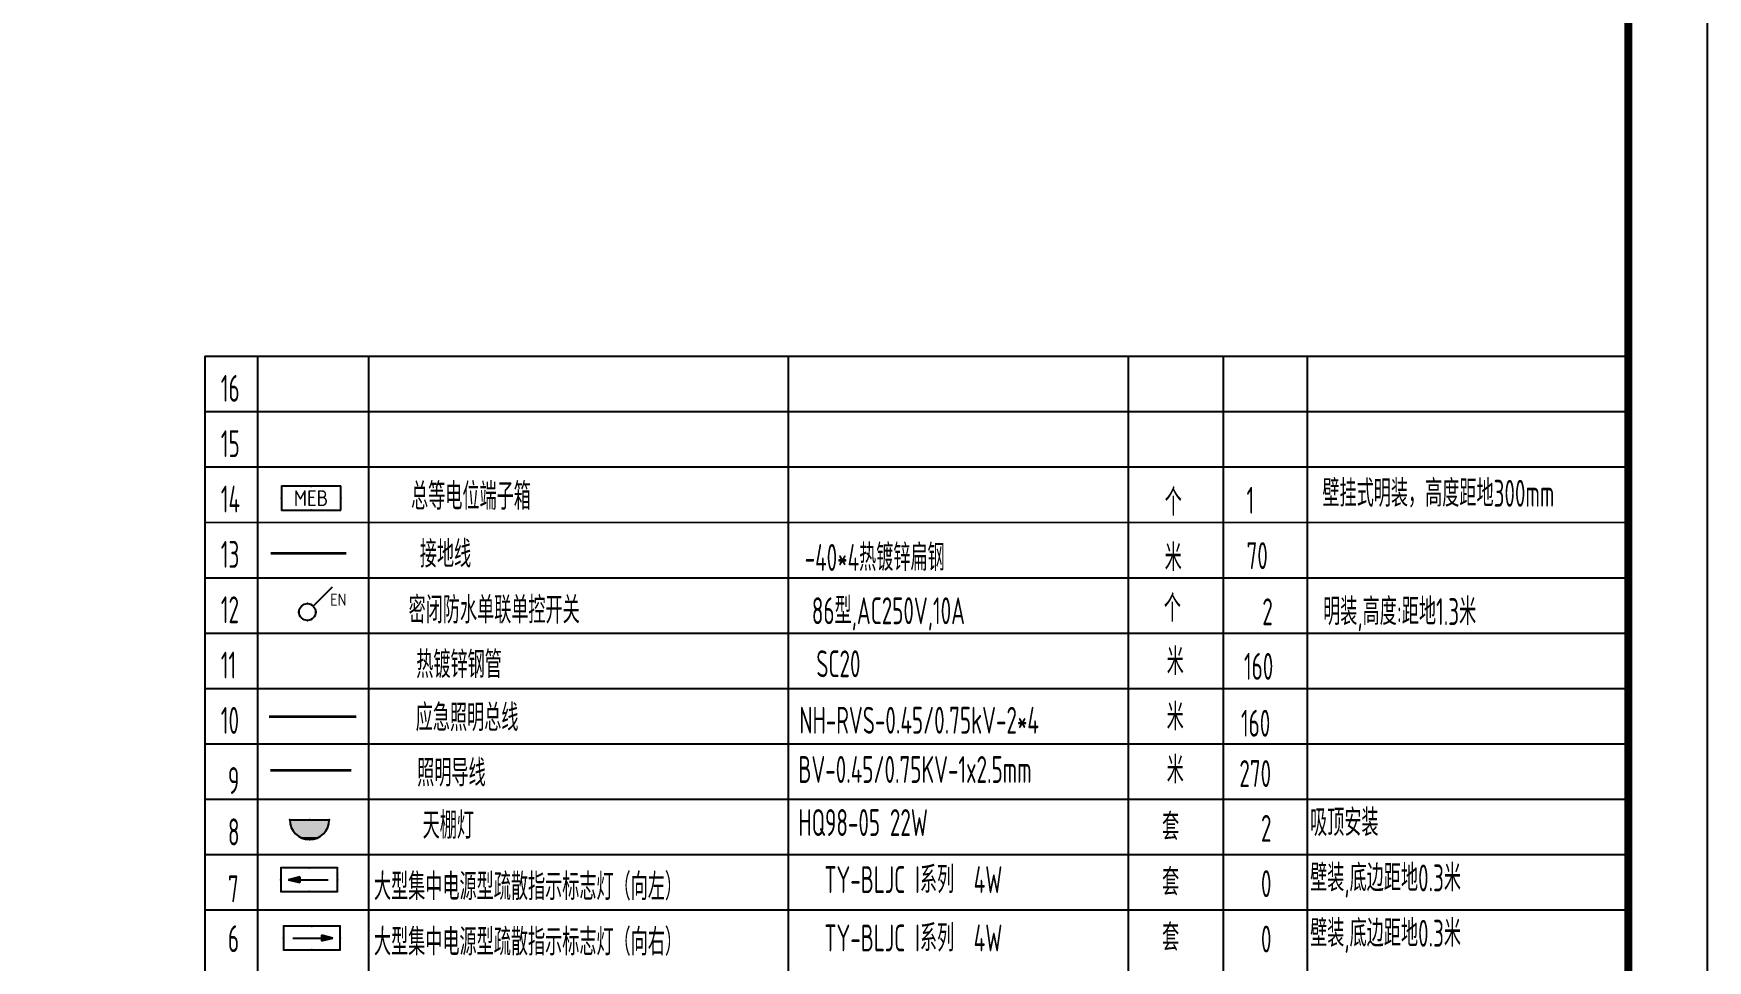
# Model space of a CAD drawing. Extents: x 4981409 to 5298492, y -444687 to -298607.
# Drawn here: x 5068660 to 5089825, y -418666 to -406940 of the extents above; entities that cross this region are included whole.
import ezdxf
from ezdxf.enums import TextEntityAlignment as Align

# ---------------------------------------------------------------- set-up
doc = ezdxf.new("R2010")
doc.units = 0
doc.header["$LTSCALE"] = 1000
doc.header["$MEASUREMENT"] = 0
doc.layers.get('0').update_dxf_attribs({"linetype": 'CONTINUOUS'})
for name, color, linetype in [('EQUIP-照明', 3, 'CONTINUOUS'), ('EQUIP-箱柜', 3, 'CONTINUOUS'), ('PUB_TITLE', 4, 'CONTINUOUS'), ('TEL_TAB', 7, 'CONTINUOUS'), ('WIRE-接地', 4, 'CONTINUOUS')]:
    doc.layers.add(name, color=color, linetype=linetype)
doc.styles.add('_TEL_DIM', font='sceie.shx', dxfattribs={"width": 0.8, "height": 3.5, "bigfont": 'sceic.shx'})
doc.styles.add('sceic', font='sceie.shx', dxfattribs={"width": 0.67, "bigfont": 'sceic.shx'})
doc.styles.get("Standard").update_dxf_attribs({"font": 'GBENOR', "bigfont": 'GBCBIG'})
doc.styles.add('TG_LINETYPE', font='SIMPLEX', dxfattribs={"width": 0.8, "height": 3, "bigfont": 'HZTXT'})
doc.linetypes.add('TG_接地', pattern='A,0.75,0,["/",TG_LINETYPE,S=0.05,R=-8.594367,X=-0.1,Y=-0.045],0.65,-0.13,0.13,-0.13', length=2)

# ---------------------------------------------------------------- blocks, each defined once
blk = doc.blocks.new('$equip$00002540')
blk.add_hatch(color=256).paths.add_polyline_path([(0.24, 0.372), (0.24, 0.228), (0.528, 0.3)])
for p, q in [((-0.72, 0.6), (-0.72, 0)), ((0.72, 0.6), (-0.72, 0.6)), ((0.72, 0), (0.72, 0.6)), ((-0.72, 0), (0.72, 0)), ((0.24, 0.372), (0.24, 0.228)), ((0.528, 0.3), (0.24, 0.372)), ((0.24, 0.228), (0.528, 0.3))]:
    blk.add_line(p, q)
at = {"color": 7}
blk.add_line((-0.48, 0.3), (0.48, 0.3), dxfattribs=at)
at = {"const_width": 0.04}
blk.add_lwpolyline([(-0.72, 0.6), (-0.72, 0), (0.72, 0), (0.72, 0.6), (-0.72, 0.6), (-0.72, 0)], dxfattribs=at)
for p in [(0, 0.6), (-0.72, 0.3), (0, 0), (0.72, 0.3)]:
    blk.add_point(p)
at = {"color": 7, "style": '_TEL_DIM', "flags": 1}
blk.add_attdef('A', text='', height=0.00002, dxfattribs=at).set_placement((0, 0), align=Align.MIDDLE_CENTER)
blk = doc.blocks.new('$equip$00002541')
blk.add_hatch(color=256).paths.add_polyline_path([(-0.24, 0.372), (-0.528, 0.3), (-0.24, 0.228)])
for p, q in [((-0.72, 0.6), (-0.72, 0)), ((0.72, 0.6), (-0.72, 0.6)), ((0.72, 0), (0.72, 0.6)), ((-0.72, 0), (0.72, 0)), ((-0.24, 0.372), (-0.528, 0.3)), ((-0.528, 0.3), (-0.24, 0.228)), ((-0.24, 0.372), (-0.24, 0.228))]:
    blk.add_line(p, q)
at = {"color": 7}
blk.add_line((-0.48, 0.3), (0.48, 0.3), dxfattribs=at)
at = {"const_width": 0.04}
blk.add_lwpolyline([(-0.72, 0.6), (-0.72, 0), (0.72, 0), (0.72, 0.6), (-0.72, 0.6), (-0.72, 0)], dxfattribs=at)
for p in [(0, 0.6), (-0.72, 0.3), (0, 0), (0.72, 0.3)]:
    blk.add_point(p)
at = {"color": 7, "style": '_TEL_DIM', "flags": 1}
blk.add_attdef('A', text='', height=0.00002, dxfattribs=at).set_placement((0, 0), align=Align.MIDDLE_CENTER)
blk = doc.blocks.new('$equip$00001168')
blk.add_line((-0.5, 0), (0.5, 0))
blk.add_arc((0, 0), 0.5, 180, 0)
for p in [(-0.5, 0), (0, 0), (0.5, 0), (0, -0.5)]:
    blk.add_point(p)
for points in [[(0.433, -0.25), (-0.433, -0.25), (0.5, 0), (-0.5, 0)], [(0.25, -0.433), (-0.25, -0.433), (0.433, -0.25), (-0.433, -0.25)], [(0, -0.5), (0, -0.5), (0.25, -0.433), (-0.25, -0.433)]]:
    blk.add_solid(points)
at = {"flags": 9}
blk.add_attdef('A', (0, 0), '', height=0.00002, dxfattribs=at)
blk = doc.blocks.new('$equip$00002500')
blk.add_line((0.147, 0.356), (0.625, 0.833))
blk.add_circle((0, 0.208), 0.208)
for p in [(0, 0.417), (-0.208, 0.208), (0, 0), (0.208, 0.208)]:
    blk.add_point(p)
at = {"color": 7, "style": '_TEL_DIM'}
blk.add_attdef('$TEXT$', text='', height=0.3, dxfattribs=at).set_placement((0.769, 0.513), align=Align.MIDDLE_CENTER)
at = {"color": 7, "style": '_TEL_DIM', "flags": 1}
blk.add_attdef('A', text='', height=0.00002, dxfattribs=at).set_placement((0, 0), align=Align.MIDDLE_CENTER)
blk = doc.blocks.new('$equip$00002907')
for p, q in [((0.75, 0.6), (-0.75, 0.6)), ((-0.75, 0.6), (-0.75, 0)), ((0.75, 0), (0.75, 0.6)), ((-0.75, 0), (0.75, 0))]:
    blk.add_line(p, q)
at = {"const_width": 0.04}
blk.add_lwpolyline([(-0.75, 0.6), (-0.75, 0), (0.75, 0), (0.75, 0.6), (-0.75, 0.6), (-0.75, 0)], dxfattribs=at)
for p in [(0, 0.6), (-0.75, 0.3), (0, 0), (0.75, 0.3)]:
    blk.add_point(p)
at = {"color": 7, "style": '_TEL_DIM'}
blk.add_attdef('$TEXT$', text='', height=0.4, dxfattribs=at).set_placement((0, 0.3), align=Align.MIDDLE_CENTER)
at = {"color": 7, "style": '_TEL_DIM', "flags": 1}
for tag in ['A', 'REMARK']:
    blk.add_attdef(tag, text='', height=0.00002, dxfattribs=at).set_placement((0, 0), align=Align.MIDDLE_CENTER)

msp = doc.modelspace()

# ---------------------------------------------------------------- linework, layer by layer
at = {"layer": 'PUB_TITLE', "color": 4}
msp.add_lwpolyline([(5005725.3, -430054), (5089825.3, -430054), (5089825.3, -370654), (5005725.3, -370654)], close=True, dxfattribs=at)
at = {"layer": 'PUB_TITLE', "color": 4, "const_width": 100}
msp.add_lwpolyline([(5008225.3, -429054), (5088825.3, -429054), (5088825.3, -371654), (5008225.3, -371654)], close=True, dxfattribs=at)
at = {"layer": 'TEL_TAB', "color": 0, "linetype": 'ByBlock'}
for p, q in [((5070825.3, -411023.3), (5070825.3, -421654)), ((5078202.4, -411023.2), (5078202.4, -421654)), ((5082502.4, -411023.2), (5082502.4, -421654)), ((5083702.4, -411023.2), (5083702.4, -421654)), ((5083702.4, -411023.2), (5083702.4, -420954)), ((5084764.8, -411023.2), (5084764.9, -423054)), ((5084764.8, -411023.2), (5084764.9, -422354))]:
    msp.add_line(p, q, dxfattribs=at)
for points in [[(5070825.3, -411023.3), (5088808.8, -411023.2)], [(5071493.8, -411023.3), (5071493.8, -421654)], [(5072893.8, -411023.3), (5072893.8, -421654)], [(5070825.3, -411723.3), (5088808.9, -411723.2)], [(5070825.3, -412423.3), (5088808.9, -412423.2)], [(5070825.3, -413123.3), (5088808.9, -413123.2)], [(5070825.3, -413823.3), (5088808.9, -413823.2)], [(5070825.3, -414523.3), (5088808.9, -414523.2)], [(5070825.3, -415223.3), (5088808.9, -415223.2)], [(5070825.3, -415923.3), (5088808.9, -415923.2)], [(5070825.3, -416623.3), (5088808.9, -416623.2)], [(5070825.3, -417323.3), (5088808.9, -417323.2)], [(5070825.3, -418023.3), (5088808.9, -418023.2)]]:
    msp.add_lwpolyline(points, dxfattribs=at)
at = {"layer": 'TEL_TAB', "color": 0, "linetype": 'ByBlock', "const_width": 35}
for points in [[(5071639.2, -415580.2), (5072740.1, -415580.2)], [(5071654, -416258.9), (5072677.6, -416258.9)]]:
    msp.add_lwpolyline(points, dxfattribs=at)
at = {"layer": 'WIRE-接地', "linetype": 'TG_接地', "const_width": 35}
msp.add_lwpolyline([(5071658.8, -413516.4), (5072616.2, -413516.4)], dxfattribs=at)

# ---------------------------------------------------------------- block references
at = {"layer": 'EQUIP-照明', "xscale": 510, "yscale": 510, "zscale": 510}
msp.add_blockref('$equip$00002500', (5072122.9, -414363.9), dxfattribs=at).add_auto_attribs({'$TEXT$': 'EN'})
at = {"layer": 'EQUIP-箱柜', "xscale": 500, "yscale": 500, "zscale": 500}
msp.add_blockref('$equip$00002907', (5072169.2, -412967.5), dxfattribs=at).add_auto_attribs({'$TEXT$': 'MEB'})
at = {"layer": 'TEL_TAB', "color": 0, "linetype": 'ByBlock', "xscale": 500, "yscale": 500, "zscale": 500}
for name, p in [('$equip$00001168', (5072149.5, -416886.2)), ('$equip$00002541', (5072145.8, -417794.1)), ('$equip$00002540', (5072179.4, -418532))]:
    msp.add_blockref(name, p, dxfattribs=at)

# ---------------------------------------------------------------- texts
at = {"layer": 'TEL_TAB', "color": 0, "linetype": 'ByBlock', "style": 'sceic', "width": 0.67}
for s, p in [('16', (5071028.7, -411598.7)), ('15', (5071028.7, -412298.7)), ('14', (5071028.7, -412998.7)), ('总等电位端子箱', (5073434, -412963.9)), ('壁挂式明装，高度距地300mm', (5084956.7, -412925.9)), ('13', (5071028.7, -413698.7)), ('接地线', (5073544.8, -413695.3)), ('-40*4热镀锌扁钢', (5078410.3, -413737.8)), ('12', (5071028.7, -414398.7)), ('密闭防水单联单控开关', (5073402.8, -414402.7)), ('86型,AC250V,10A', (5078500.9, -414411.5)), ('个', (5082951.2, -414380.5)), ('2', (5084196.4, -414424.4)), ('明装,高度:距地1.3米', (5084965.4, -414422.3)), ('11', (5071028.7, -415098.7)), ('热镀锌钢管', (5073499.8, -415092.2)), ('SC20', (5078557.9, -415081.9)), ('米', (5082987.4, -415053.3)), ('160', (5083964.5, -415114.8)), ('10', (5071028.7, -415798.7)), ('照明导线', (5073511.5, -416463.3)), ('BV-0.45/0.75KV-1x2.5mm ', (5078330.5, -416419.2)), ('米', (5082987.4, -416423.3)), ('9', (5071118.7, -416558.7)), ('270', (5083906.3, -416470.9)), ('吸顶安装', (5084800.9, -417090.9)), ('8', (5071118.7, -417208.7)), ('天棚灯', (5073580.2, -417126.1)), ('HQ98-05 22W', (5078330.5, -417090.4)), ('套', (5082929.7, -417143.7)), ('2', (5084179.2, -417163.7)), ('7', (5071118.7, -417928.7)), ('大型集中电源型疏散指示标志灯（向左）', (5072964.6, -417901.6)), ('TY-BLJC I系列  4W ', (5078659.8, -417812.2)), ('套', (5082929.7, -417843.7)), ('0', (5084179.2, -417863.7)), ('壁装,底边距地0.3米', (5084800.9, -417790.9)), ('6', (5071118.7, -418558.7)), ('大型集中电源型疏散指示标志灯（向右）', (5072964.6, -418601.5)), ('TY-BLJC I系列  4W ', (5078659.8, -418550.3)), ('套', (5082929.7, -418543.7)), ('0', (5084179.2, -418563.7)), ('壁装,底边距地0.3米', (5084800.9, -418490.9))]:
    msp.add_text(s, height=340, dxfattribs=at).set_placement(p)
for s, p in [('个', (5082961.8, -412869.6)), ('1', (5083997.1, -412844.6)), ('米', (5082961.8, -413569.6)), ('70', (5083997.2, -413544.6))]:
    msp.add_text(s, height=340, dxfattribs=at).set_placement(p, align=Align.MIDDLE_LEFT)
at = {"layer": 'TEL_TAB', "color": 1, "linetype": 'ByBlock', "style": 'sceic', "width": 0.67}
for s, p in [('应急照明总线', (5073493.1, -415763.3)), ('NH-RVS-0.45/0.75kV-2*4', (5078343, -415796.5)), ('米', (5082987.4, -415753.3)), ('160', (5083926.4, -415834.3))]:
    msp.add_text(s, height=340, dxfattribs=at).set_placement(p)

doc.saveas('drawing.dxf')
